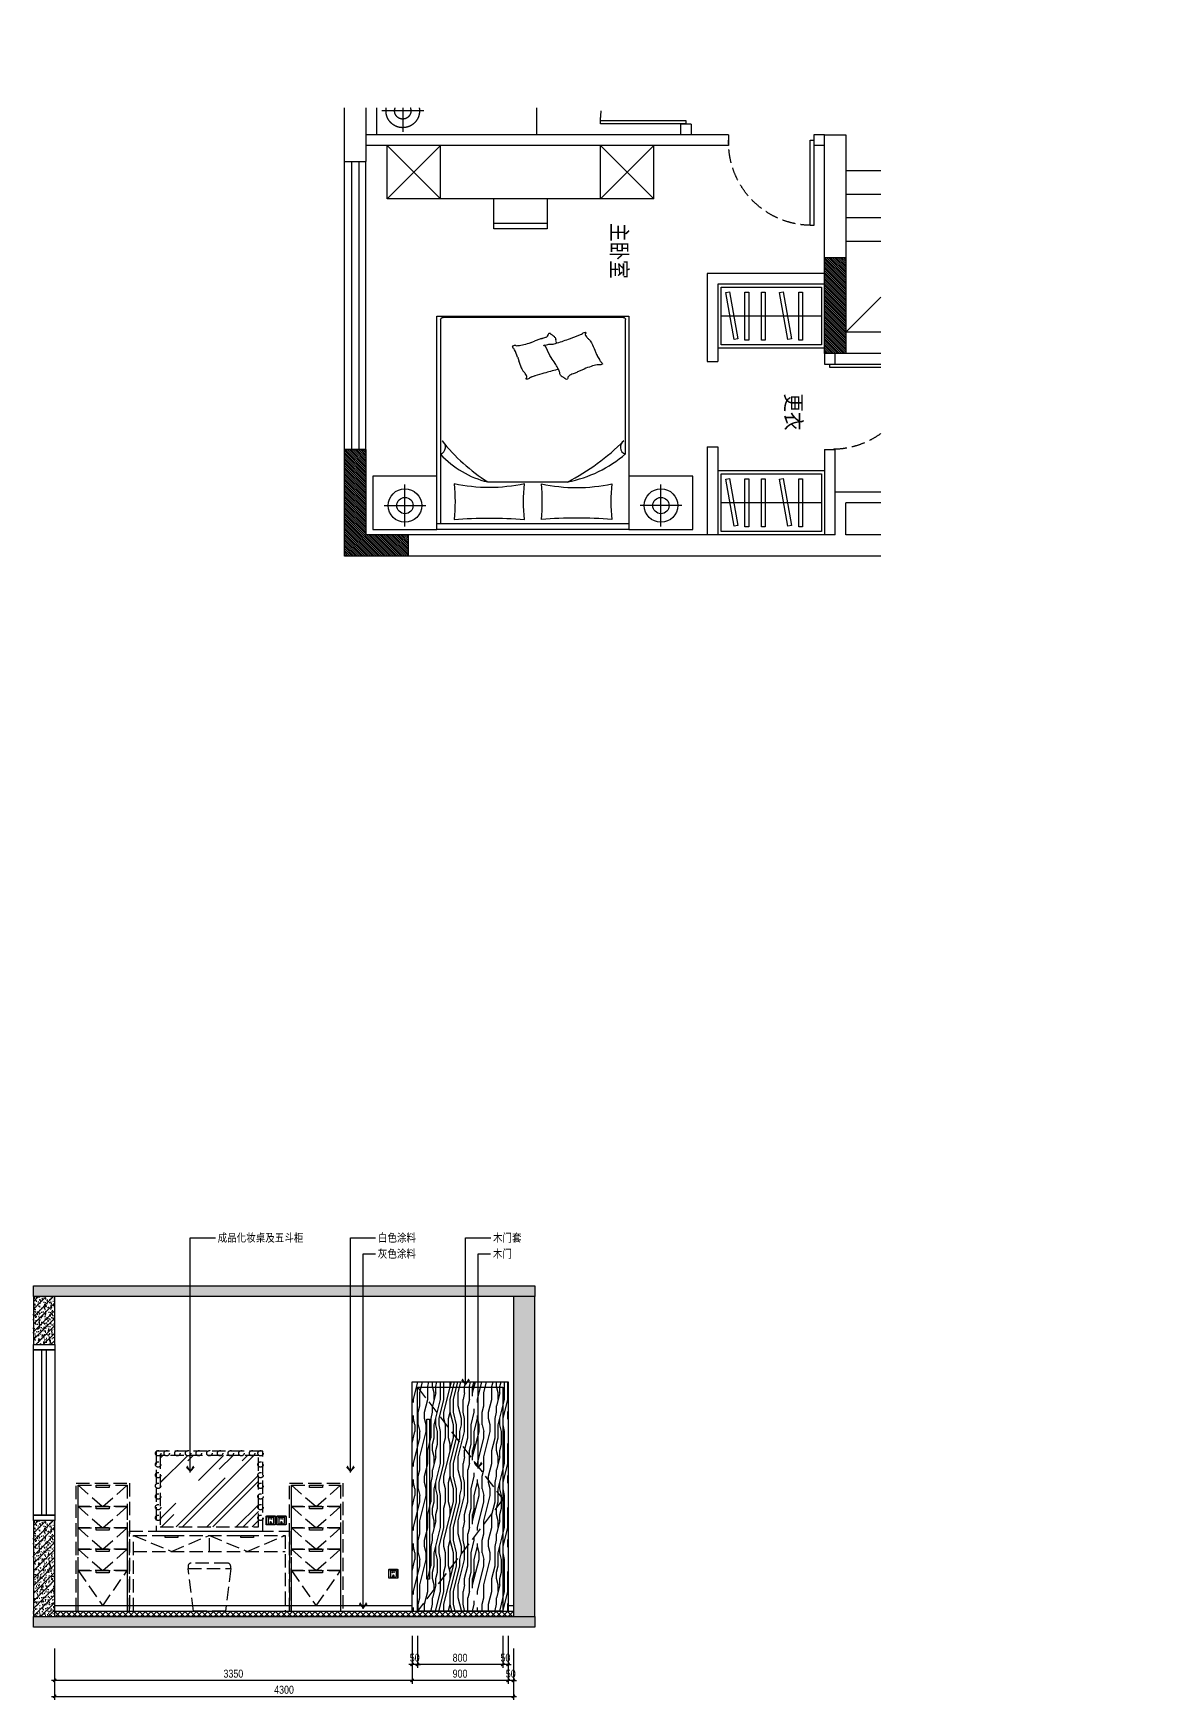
# Model space of a CAD drawing. Extents: x 468514 to 728049, y -74127 to 69080.
# Drawn here: x 520538 to 530955, y -71357 to -55735 of the extents above; entities that cross this region are included whole.
import ezdxf
from ezdxf.xclip import XClip

# ---------------------------------------------------------------- set-up
doc = ezdxf.new("R2010")
doc.units = 0
doc.header["$LTSCALE"] = 500
doc.header["$MEASUREMENT"] = 0
doc.header["$XCLIPFRAME"] = 0
doc.linetypes.add('DASH', pattern=[0.35, 0.25, -0.1])
doc.layers.get('Defpoints').update_dxf_attribs({"color": 229})
for name, color, linetype in [('Door 门', 107, 'Continuous'), ('E 立面填充', 250, 'Continuous'), ('E 立面墙体', 245, 'Continuous'), ('E 立面家具、洁具', 153, 'Continuous'), ('E 立面材料分格线', 8, 'Continuous'), ('E 立面标注尺寸', 9, 'Continuous'), ('E 立面装饰完成线', 225, 'Continuous'), ('E 立面门', 107, 'Continuous'), ('P-Furniture 家具', 153, 'Continuous'), ('P-Make furniture 固定制作', 154, 'Continuous'), ('P-N wall 新建隔墙', 241, 'Continuous'), ('P-O wall 原始墙体', 245, 'Continuous'), ('P-Stair 楼梯（原建筑设备）', 159, 'Continuous'), ('P-Text  平面文字', 9, 'Continuous'), ('P-window 窗', 107, 'Continuous')]:
    doc.layers.add(name, color=color, linetype=linetype)
doc.styles.add('PDC DIM', font='PMingLiU-ExtB.ttf', dxfattribs={"width": 0.85})
doc.dimstyles.new('PDC-A2', dxfattribs={"dimscale": 0, "dimtxt": 2.5, "dimasz": 1, "dimexe": 1, "dimexo": 1, "dimgap": 0.7, "dimtad": 1, "dimdec": 0, "dimtxsty": 'PDC DIM', "dimblk": 'ARCHTICK', "dimcen": 1, "dimdle": 1, "dimclrd": 8, "dimclre": 8, "dimclrt": 9, "dimadec": 0, "dimazin": 0, "dimtfac": 1, "dimtdec": 0, "dimtix": 1, "dimtmove": 2, "dimatfit": 3, "dimldrblk": 'PDC A2 T R', "dimfxl": 10, "dimfxlon": 1, "dimarcsym": 0})
pattern_1 = [(45, (-208763.564, 105386.938), (-8.83883476, 8.83883476), [])]

# ---------------------------------------------------------------- blocks, each defined once
blk = doc.blocks.new('$WINLIB2D$00000001')
at = {"color": 0}
for points in [[(-0.5, 0.5), (-0.5, -0.5)], [(-0.5, 0.5), (0.5, 0.5)], [(0.5, -0.5), (0.5, 0.5)], [(0.5, 0.1667), (-0.5, 0.1667)], [(0.5, -0.1667), (-0.5, -0.1667)], [(-0.5, -0.5), (0.5, -0.5)]]:
    blk.add_lwpolyline(points, dxfattribs=at)
blk = doc.blocks.new('fffg')
blk.add_lwpolyline([(143, 670), (109, 670), (109, -130), (143, -130)], close=True)
at = {"color": 8, "linetype": 'DASH'}
blk.add_arc((123, -110), 780, 88.5421, 181.4579, dxfattribs=at)
blk = doc.blocks.new('A$C5E9C12C4')
at = {"color": 250, "linetype": 'ByBlock'}
for p, q in [((834, 1968), (834, 52)), ((2545, 1988), (858, 1988)), ((2569, 709), (2569, 1968)), ((500, 29), (500, 421)), ((1276, 446), (2024, 446)), ((2900, 29), (2900, 421)), ((304, 225), (696, 225)), ((3096, 225), (2704, 225))]:
    blk.add_line(p, q, dxfattribs=at)
at = {"linetype": 'ByBlock'}
blk.add_line((2600, 52), (800, 52), dxfattribs=at)
for points in [[(800, 0), (800, 2000), (2600, 2000), (2600, 0)], [(200, 0), (800, 0), (800, 500), (200, 500)], [(2600, 0), (3200, 0), (3200, 500), (2600, 500)]]:
    blk.add_lwpolyline(points, close=True, dxfattribs=at)
at = {"color": 250, "linetype": 'ByBlock'}
for points in [[(2328, 1583, 0.101392), (2346, 1564, -0.223768), (2352, 1554, -0.25558), (2349, 1550, -0.081563), (2335, 1545, -0.071805), (2318, 1544, 0.069985), (2301, 1543, 0.03546), (2245, 1529, 0.029432), (2181, 1505, 0.001554), (2150, 1491, -0.00152), (2119, 1477, -0.004735), (2086, 1464, 0.00382), (2046, 1447, 0.296001), (2027, 1419, -0.649774), (2007, 1411, -0.02319), (2002, 1414, 0.0288), (1999, 1417, 0.005727), (1992, 1421, -0.004358), (1983, 1427, -0.027528), (1966, 1439, -0.046214), (1957, 1448, -0.194121), (1953, 1461, 0.133719), (1950, 1480, 0.011505), (1932, 1514, 0.008882), (1907, 1557, 0.012426), (1871, 1612, -0.033612), (1859, 1632), (1837, 1677), (1820, 1712, 0.224341), (1806, 1723, -0.722772), (1805, 1730, -0.103513), (1809, 1730, 0.053465), (1816, 1730, 0.030109), (1838, 1734, -0.031436), (1859, 1738, -0.05324), (1874, 1738, 0.05518), (1888, 1738, 0.056271), (1912, 1744, 0.0108), (2033, 1785, 0.00456), (2114, 1815, 0.01125), (2147, 1828, 0.069394), (2164, 1838, -0.079756), (2179, 1847, -0.106399), (2193, 1849, -0.328642), (2197, 1847, -0.299547), (2196, 1841, 0.189917), (2191, 1834, 0.033518), (2191, 1826, 0.075627), (2191, 1822, 0.053489), (2195, 1816, 0.017838), (2208, 1799, 0.038394), (2226, 1781, -0.059529), (2237, 1769, -0.035943), (2249, 1749, -0.011245), (2280, 1681, -0.006203), (2293, 1650, 0.010783), (2301, 1633, 0.019485), (2306, 1622, 0.005062)], [(960, 429, -0.058596), (960, 94, -0.042773), (1621, 94, -0.052163), (1621, 429, -0.107964)], [(2440, 429, 0.058596), (2440, 94, 0.042773), (1779, 94, 0.052163), (1779, 429, 0.107964)]]:
    blk.add_lwpolyline(points, format="xyb", close=True, dxfattribs=at)
for centre, radius in [((500, 225), 157), ((2900, 225), 157), ((500, 225), 76.4), ((2900, 225), 76.4)]:
    blk.add_circle(centre, radius, dxfattribs=at)
for centre, radius, start, end in [((809, 773), 71, 291.0659, 56.8343), ((2192, 1893), 1712, 218.287, 237.6721), ((1004, 2397), 2202, 297.6031, 314.6948), ((2591, 773), 71, 123.1657, 248.9341), ((1476, 1291), 868, 222.3133, 256.6516), ((1798, 1612), 1187, 280.9894, 310.5056)]:
    blk.add_arc(centre, radius, start, end, dxfattribs=at)
at = {"color": 250, "linetype": 'ByBlock', "extrusion": (0, 0, -1)}
for centre, major_axis, start_param, end_param in [((858, 1968), (-24, 0), 0, 1.570796), ((2545, 1968), (24, 0), -1.570796, 0)]:
    blk.add_ellipse(centre, major_axis=major_axis, ratio=0.833333, start_param=start_param, end_param=end_param, dxfattribs=at)
at = {"color": 250, "linetype": 'ByBlock'}
for centre, major_axis, ratio, start_param, end_param in [((1512, 1716), (5.57, 0), 0.833333, 2.047199, 3.048091), ((1532, 1684), (-48.9, 0), 0.833333, -1.419924, -1.094394), ((1533, 1677), (57.5, 0), 0.833333, 1.43494, 1.721669), ((1549, 1774), (60.5, 0), 0.833333, 4.576533, 4.856018), ((1499, 2065), (-413, 0), 0.833333, 1.714425, 1.856206), ((1447, 2213), (-599, 0), 0.833333, 1.856206, 1.973901), ((-517, 6051), (5605, 0), 0.833333, -1.167692, -1.161476), ((4045, -2712), (5858, 0), 0.833333, 1.974037, 1.980117), ((2506, 294), (1936, 0), 0.833333, 1.955096, 1.974037), ((665, 4086), (2973, 0), 0.833333, -1.186496, -1.171214), ((1809, 1830), (-34.4, 0), 0.833333, 1.970378, 3.121515), ((1855, 1829), (-12.2, 0), 0.833333, 3.958241, 6.263107), ((1818, 1796), (-66.9, 0), 0.833333, 3.865498, 3.958241), ((1900, 1857), (-43.4, 0), 0.833333, 0.723905, 0.839074), ((2117, 2058), (367, 0), 0.833333, 3.980666, 4.003573), ((1465, 1424), (-634, 0), 0.833333, 3.98614, 4.003573), ((1747, 1689), (209, 0), 0.833333, 0.734464, 0.844548), ((1847, 1764), (-74.3, 0), 0.833333, 3.691331, 3.876056), ((1892, 1787), (21.7, 0), 0.833333, -0.217207, 0.549738), ((1956, 1776), (-44, 0), 0.833333, -0.217207, 0.314514), ((2832, 2013), (965, 0), 0.833333, 3.456107, 3.479223), ((1523, 1715), (16.1, 0), 0.833333, 3.048091, 3.928657), ((1460, 1663), (72.5, 0), 0.833333, 0.382878, 0.787064), ((-843, 890), (2407, 701), 0.471108, 0.022718, 0.08572), ((3093, 1932), (-1582, 0), 0.833333, 0.241571, 0.266382), ((3421, 2007), (1923, 0), 0.833333, 3.407974, 3.452952), ((1771, 1564), (-189, 0), 0.833333, 0.31136, 0.455068), ((1671, 1523), (-77.8, 0), 0.833333, 0.455068, 0.692904), ((1468, 1383), (-186, 0), 0.833333, 3.680998, 3.834497), ((1338, 1318), (-338, 0), 0.833333, 3.609654, 3.680998), ((1640, 1415), (-6.04, 0), 0.833333, -0.932369, 0.231794), ((1638, 1415), (-4.26, 0), 0.833333, 0.231794, 1.501884), ((1628, 1429), (-13.6, 0), 0.833333, 2.209223, 2.959949), ((1640, 1440), (-33.8, 0), 0.833333, 1.501884, 1.925887), ((1605, 1431), (37.8, 0), 0.833333, 0.25431, 0.468061), ((1569, 1438), (74, 0), 0.833333, -0.181643, -0.047623), ((1628, 1435), (14.7, 0), 0.833333, -0.047623, 0.25431), ((1632, 1458), (57.7, 0), 0.833333, -1.215705, -0.897354), ((1715, 1371), (76, 0), 0.833333, 1.967107, 2.244238), ((1996, 812), (-804, 0), 0.833333, -1.219485, -1.174486), ((3402, -2386), (4890, 0), 0.833333, 1.903868, 1.922108), ((2791, -912), (3019, 0), 0.833333, 1.860669, 1.903868), ((1960, 1410), (112, 0), 0.833333, 1.758186, 1.860669)]:
    blk.add_ellipse(centre, major_axis=major_axis, ratio=ratio, start_param=start_param, end_param=end_param, dxfattribs=at)
blk = doc.blocks.new('A$C63015256')
at = {"layer": 'P-O wall 原始墙体'}
h = blk.add_hatch(dxfattribs=at)
h.set_pattern_fill('ANSI31', color=256, scale=100, style=0)
h.set_pattern_definition(pattern_1)
h.paths.add_polyline_path([(7352.1, 6096.3), (7352.1, 5896.3), (8252.1, 5896.3), (8252.1, 6096.3), (8052.1, 6096.3)])
h = blk.add_hatch(dxfattribs=at)
h.set_pattern_fill('ANSI31', color=256, scale=100, style=0)
h.set_pattern_definition(pattern_1)
h.paths.add_polyline_path([(10152.1, 1996.3), (9952.1, 1996.3), (9952.1, 1596.3), (9952.1, 1595.2), (9152.1, 1595.2), (9152.1, 1396.3), (10152.1, 1396.3)])
at = {"layer": 'P-Furniture 家具', "linetype": 'ByBlock'}
for p, q in [((6802.1, 4296.3), (6302.1, 4296.3)), ((6302.1, 4296.3), (6802.1, 3796.3)), ((6302.1, 3796.3), (6802.1, 4296.3)), ((6802.1, 4296.3), (6802.1, 1796.3)), ((6802.1, 3796.3), (6302.1, 3796.3)), ((7036.4, 3296.3), (7036.4, 2796.3)), ((5702.1, 3196.3), (6202.1, 3196.3)), ((6802.1, 2296.3), (6302.1, 2296.3)), ((6302.1, 1796.3), (6802.1, 2296.3)), ((6302.1, 2296.3), (6802.1, 1796.3)), ((6802.1, 1796.3), (6302.1, 1796.3)), ((5702.1, 1696.3), (6202.1, 1696.3))]:
    blk.add_line(p, q, dxfattribs=at)
at = {"layer": 'P-Furniture 家具', "color": 8}
for p, q in [((5979.6, 2138.6), (5979.6, 1745.8)), ((5783.3, 1942.2), (6176, 1942.2))]:
    blk.add_line(p, q, dxfattribs=at)
at = {"layer": 'P-Furniture 家具', "linetype": 'ByBlock'}
blk.add_lwpolyline([(6802.1, 3296.3), (7086.4, 3296.3), (7086.4, 2796.3), (6802.1, 2796.3)], dxfattribs=at)
at = {"layer": 'P-Furniture 家具', "color": 8}
for radius in [157, 76.4]:
    blk.add_circle((5979.6, 1942.2), radius, dxfattribs=at)
at = {"layer": 'P-Make furniture 固定制作', "color": 8}
for p, q in [((7902.1, 5866.3), (7902.1, 4926.3)), ((9652.1, 5866.3), (9652.1, 4926.3))]:
    blk.add_line(p, q, dxfattribs=at)
at = {"layer": 'P-Make furniture 固定制作'}
for p, q in [((8202.1, 5896.3), (8202.1, 4896.3)), ((9352.1, 5896.3), (9352.1, 4896.3))]:
    blk.add_line(p, q, dxfattribs=at)
at = {"layer": 'P-Make furniture 固定制作', "color": 8}
for points in [[(7632.1, 5866.3), (8172.1, 5866.3), (8172.1, 4926.3), (7632.1, 4926.3)], [(9382.1, 5866.3), (9922.1, 5866.3), (9922.1, 4926.3), (9382.1, 4926.3)], [(7677.1, 5688.8), (8127.1, 5688.8), (8127.1, 5653.8), (7677.1, 5653.8)], [(9427.1, 5688.8), (9877.1, 5688.8), (9877.1, 5653.8), (9427.1, 5653.8)], [(7674.4, 5508.9), (8117.6, 5587), (8123.7, 5552.6), (7680.5, 5474.4)], [(9424.4, 5508.9), (9867.6, 5587), (9873.7, 5552.6), (9430.5, 5474.4)], [(7677.1, 5339.4), (8127.1, 5339.4), (8127.1, 5304.4), (7677.1, 5304.4)], [(9427.1, 5339.4), (9877.1, 5339.4), (9877.1, 5304.4), (9427.1, 5304.4)], [(7677.1, 5184.7), (8127.1, 5184.7), (8127.1, 5149.7), (7677.1, 5149.7)], [(9427.1, 5184.7), (9877.1, 5184.7), (9877.1, 5149.7), (9427.1, 5149.7)], [(7674.4, 5004.8), (8117.6, 5083), (8123.7, 5048.5), (7680.5, 4970.3)], [(9424.4, 5004.8), (9867.6, 5083), (9873.7, 5048.5), (9430.5, 4970.3)]]:
    blk.add_lwpolyline(points, close=True, dxfattribs=at)
at = {"layer": 'P-N wall 新建隔墙'}
for p, q in [((8352.1, 5996.3), (8252.1, 5996.3)), ((8352.1, 5896.3), (8352.1, 5996.3)), ((9152.1, 5896.3), (9152.1, 5996.3)), ((9552.1, 5996.3), (9152.1, 5996.3)), ((6202.1, 5896.3), (6202.1, 5796.3)), ((6202.1, 5796.3), (6302.1, 5796.3)), ((6302.1, 5896.3), (6302.1, 5796.3)), ((7502.1, 5896.3), (7502.1, 4796.3)), ((7602.1, 5896.3), (7602.1, 4896.3)), ((8252.1, 5896.3), (8352.1, 5896.3)), ((9152.1, 5896.3), (9952.1, 5896.3)), ((6202.1, 4996.3), (6302.1, 4996.3)), ((6202.1, 4996.3), (6202.1, 1596.3)), ((6302.1, 4996.3), (6302.1, 1596.3)), ((7602.1, 4896.3), (8327.1, 4896.3)), ((8327.1, 4796.3), (8327.1, 4896.3)), ((9127.1, 4896.3), (9952.1, 4896.3)), ((9127.1, 4796.3), (9127.1, 4896.3)), ((7502.1, 4796.3), (8327.1, 4796.3)), ((9127.1, 4796.3), (9952.1, 4796.3)), ((6102.1, 4646.3), (6202.1, 4646.3)), ((6102.1, 4646.3), (6102.1, 4546.3)), ((6102.1, 4546.3), (6202.1, 4546.3))]:
    blk.add_line(p, q, dxfattribs=at)
at = {"layer": 'P-O wall 原始墙体'}
for p, q in [((8252.1, 8896.3), (8252.1, 6096.3)), ((8052.1, 6596.3), (8052.1, 6096.3)), ((9552.1, 6596.3), (9552.1, 5996.3)), ((10152.1, 6596.3), (10152.1, 5996.3)), ((9652.1, 6496.3), (9652.1, 6096.3)), ((9952.1, 6496.3), (9952.1, 6096.3)), ((6202.1, 5896.3), (6202.1, 6096.3)), ((6202.1, 6096.3), (8052.1, 6096.3)), ((7352.1, 5896.3), (7352.1, 6096.3)), ((8052.1, 6096.3), (8252.1, 6096.3)), ((8252.1, 6096.3), (8252.1, 5896.3)), ((9952.1, 6096.3), (9652.1, 6096.3)), ((9952.1, 5996.3), (9552.1, 5996.3)), ((9952.1, 5996.3), (9952.1, 1596.3)), ((10152.1, 5996.3), (10152.1, 3696.3)), ((8252.1, 5896.3), (6202.1, 5896.3)), ((10152.1, 3696.3), (10152.1, 1396.3)), ((10152.1, 1996.3), (9952.1, 1996.3)), ((5252.1, 1596.3), (6452.1, 1596.3)), ((6452.1, 1396.3), (6452.1, 1596.3)), ((9152.1, 1396.3), (9152.1, 1596.3)), ((9152.1, 1596.3), (9952.1, 1596.3)), ((6452.1, 1396.3), (5252.1, 1396.3)), ((10152.1, 1396.3), (9152.1, 1396.3))]:
    blk.add_line(p, q, dxfattribs=at)
at = {"layer": 'P-Stair 楼梯（原建筑设备）'}
for p, q in [((6542.1, 6896.3), (6542.1, 6096.3)), ((6762.1, 6896.3), (6762.1, 6096.3)), ((6982.1, 6896.3), (6982.1, 6096.3)), ((7202.1, 6896.3), (7202.1, 6096.3)), ((7252.1, 6896.3), (8052.1, 6096.3))]:
    blk.add_line(p, q, dxfattribs=at)
at = {"layer": 'Door 门', "xscale": -1}
blk.add_blockref('fffg', (8495.2, 6076.4), dxfattribs=at)
for p, rotation in [((6382.2, 5653.2), 270), ((5959, 4466.2), 180)]:
    blk.add_blockref('fffg', p, dxfattribs=dict(at, rotation=rotation))
at = {"layer": 'P-Furniture 家具', "linetype": 'ByBlock', "rotation": 90.00000000000001}
blk.add_blockref('A$C5E9C12C4', (9904, 1462.6), dxfattribs=at)
at = {"layer": 'P-window 窗', "extrusion": (0, 0, -1), "xscale": 2700, "yscale": 200, "zscale": -2700}
blk.add_blockref('$WINLIB2D$00000001', (-7802.1, 1496.3), dxfattribs=at)
at = {"layer": 'P-Text  平面文字', "char_height": 150, "width": 893.426, "attachment_point": 1, "style": 'PDC DIM'}
for s, insert in [('更衣', (8628.1, 5680)), ('主卧室', (7030.3, 4047))]:
    blk.add_mtext(s, dxfattribs=dict(at, insert=insert))
blk = doc.blocks.new('ffffaasd')
at = {"linetype": 'DASH', "lineweight": -2, "ltscale": 20}
for p, q in [((69855, 418080), (69855, 418029)), ((69901, 418085), (69860, 418085)), ((69906, 418080), (69906, 418029)), ((69901, 418024), (69860, 418024))]:
    blk.add_line(p, q, dxfattribs=at)
for points in [[(69843, 418012), (69918, 418012, 0.414214), (69923, 418017), (69923, 418092, 0.414214), (69918, 418097), (69843, 418097, 0.414214), (69838, 418092), (69838, 418017, 0.414214)], [(69843, 418014), (69918, 418014, 0.414214), (69921, 418017), (69921, 418092, 0.414214), (69918, 418095), (69843, 418095, 0.414214), (69840, 418092), (69840, 418017, 0.414214)]]:
    blk.add_lwpolyline(points, format="xyb", close=True, dxfattribs=at)
for points in [[(69874, 418067), (69876, 418067), (69876, 418072), (69874, 418072)], [(69888, 418067), (69886, 418067), (69886, 418072), (69888, 418072)]]:
    blk.add_lwpolyline(points, dxfattribs=at)
for points in [[(69880, 418038), (69882, 418038), (69882, 418044), (69880, 418044)], [(69876, 418028), (69878, 418029), (69876, 418034), (69874, 418034)], [(69886, 418028), (69884, 418029), (69885, 418034), (69887, 418034)]]:
    blk.add_lwpolyline(points, close=True, dxfattribs=at)
for centre, radius, start, end in [((69860, 418080), 5, 90, 180), ((69874, 418069), 2.51, 93.6471, 266.3529), ((69888, 418069), 2.51, 273.6471, 86.3529), ((69901, 418080), 5, 0, 90), ((69860, 418029), 5, 180, 270), ((69901, 418029), 5, 270, 0)]:
    blk.add_arc(centre, radius, start, end, dxfattribs=at)
blk = doc.blocks.new('d34')
at = {"linetype": 'ByBlock', "lineweight": -2}
blk.add_blockref('ffffaasd', (0, 0), dxfattribs=at)
blk = doc.blocks.new('_ArchTick')
at = {"color": 0, "linetype": 'ByBlock', "const_width": 0.4}
blk.add_lwpolyline([(-0.5, -0.5), (0.5, 0.5)], dxfattribs=at)
blk = doc.blocks.new('*D1932')
at = {"layer": 'Defpoints', "color": 0, "transparency": 16777216}
for p in [(524938, -70726), (524988, -70726), (524938, -71026)]:
    blk.add_point(p, dxfattribs=at)
at = {"layer": 'E 立面标注尺寸', "color": 8, "lineweight": -2, "transparency": 16777216}
for p, q in [((524938, -70757), (524938, -71057)), ((524988, -70757), (524988, -71057)), ((524938, -71026), (524908, -71026)), ((524988, -71026), (524938, -71026)), ((524988, -71026), (525018, -71026))]:
    blk.add_line(p, q, dxfattribs=at)
at = {"layer": 'E 立面标注尺寸', "color": 8, "lineweight": -2, "transparency": 16777216, "xscale": 30.00000447440561, "yscale": 30.00000447440561, "zscale": 30.00000447440561}
blk.add_blockref('_ArchTick', (524938, -71026), dxfattribs=at)
at = {"layer": 'E 立面标注尺寸', "color": 8, "lineweight": -2, "transparency": 16777216, "xscale": 30.00000447440561, "yscale": 30.00000447440561, "zscale": 30.00000447440561, "rotation": 180}
blk.add_blockref('_ArchTick', (524988, -71026), dxfattribs=at)
at = {"layer": 'E 立面标注尺寸', "color": 9, "transparency": 16777216, "insert": (524963, -70963), "char_height": 75, "attachment_point": 5, "style": 'PDC DIM'}
blk.add_mtext('50', dxfattribs=at)
blk = doc.blocks.new('PDC A2 T R')
at = {"color": 0, "linetype": 'ByBlock'}
blk.add_line((0, 0), (-2, 0), dxfattribs=at)
for points in [[(-2.15, 0.89), (-1.49, 1.35), (-0.6, 0), (0, 0)], [(-2.15, -0.89), (-1.49, -1.35), (-0.6, 0), (0, 0)]]:
    blk.add_solid(points, dxfattribs=at)
blk = doc.blocks.new('*D1933')
at = {"layer": 'Defpoints', "color": 0, "transparency": 16777216}
for p in [(524138, -70726), (524938, -70726), (524138, -71026)]:
    blk.add_point(p, dxfattribs=at)
at = {"layer": 'E 立面标注尺寸', "color": 8, "lineweight": -2, "transparency": 16777216}
for p, q in [((524138, -70757), (524138, -71057)), ((524938, -70757), (524938, -71057)), ((524968, -71026), (524108, -71026))]:
    blk.add_line(p, q, dxfattribs=at)
at = {"layer": 'E 立面标注尺寸', "color": 8, "lineweight": -2, "transparency": 16777216, "xscale": 30.00000447440561, "yscale": 30.00000447440561, "zscale": 30.00000447440561, "rotation": 180}
blk.add_blockref('_ArchTick', (524138, -71026), dxfattribs=at)
at = {"layer": 'E 立面标注尺寸', "color": 8, "lineweight": -2, "transparency": 16777216, "xscale": 30.00000447440561, "yscale": 30.00000447440561, "zscale": 30.00000447440561}
blk.add_blockref('_ArchTick', (524938, -71026), dxfattribs=at)
at = {"layer": 'E 立面标注尺寸', "color": 9, "transparency": 16777216, "insert": (524538, -70964), "char_height": 75, "attachment_point": 5, "style": 'PDC DIM'}
blk.add_mtext('800', dxfattribs=at)
blk = doc.blocks.new('*D1934')
at = {"layer": 'Defpoints', "color": 0, "transparency": 16777216}
for p in [(524088, -70726), (524138, -70726), (524088, -71026)]:
    blk.add_point(p, dxfattribs=at)
at = {"layer": 'E 立面标注尺寸', "color": 8, "lineweight": -2, "transparency": 16777216}
for p, q in [((524088, -70757), (524088, -71057)), ((524138, -70757), (524138, -71057)), ((524088, -71026), (524058, -71026)), ((524138, -71026), (524088, -71026)), ((524138, -71026), (524168, -71026))]:
    blk.add_line(p, q, dxfattribs=at)
at = {"layer": 'E 立面标注尺寸', "color": 8, "lineweight": -2, "transparency": 16777216, "xscale": 30.00000447440561, "yscale": 30.00000447440561, "zscale": 30.00000447440561}
blk.add_blockref('_ArchTick', (524088, -71026), dxfattribs=at)
at = {"layer": 'E 立面标注尺寸', "color": 8, "lineweight": -2, "transparency": 16777216, "xscale": 30.00000447440561, "yscale": 30.00000447440561, "zscale": 30.00000447440561, "rotation": 180}
blk.add_blockref('_ArchTick', (524138, -71026), dxfattribs=at)
at = {"layer": 'E 立面标注尺寸', "color": 9, "transparency": 16777216, "insert": (524113, -70963), "char_height": 75, "attachment_point": 5, "style": 'PDC DIM'}
blk.add_mtext('50', dxfattribs=at)
blk = doc.blocks.new('*D1935')
at = {"layer": 'Defpoints', "color": 0, "transparency": 16777216}
for p in [(524988, -70726), (525038, -70726), (524988, -71176)]:
    blk.add_point(p, dxfattribs=at)
at = {"layer": 'E 立面标注尺寸', "color": 8, "lineweight": -2, "transparency": 16777216}
for p, q in [((524988, -70876), (524988, -71207)), ((525038, -70876), (525038, -71207)), ((524988, -71176), (524958, -71176)), ((525038, -71176), (524988, -71176)), ((525038, -71176), (525068, -71176))]:
    blk.add_line(p, q, dxfattribs=at)
at = {"layer": 'E 立面标注尺寸', "color": 8, "lineweight": -2, "transparency": 16777216, "xscale": 30.00000447440561, "yscale": 30.00000447440561, "zscale": 30.00000447440561}
blk.add_blockref('_ArchTick', (524988, -71176), dxfattribs=at)
at = {"layer": 'E 立面标注尺寸', "color": 8, "lineweight": -2, "transparency": 16777216, "xscale": 30.00000447440561, "yscale": 30.00000447440561, "zscale": 30.00000447440561, "rotation": 180}
blk.add_blockref('_ArchTick', (525038, -71176), dxfattribs=at)
at = {"layer": 'E 立面标注尺寸', "color": 9, "transparency": 16777216, "insert": (525013, -71113), "char_height": 75, "attachment_point": 5, "style": 'PDC DIM'}
blk.add_mtext('50', dxfattribs=at)
blk = doc.blocks.new('*D1936')
at = {"layer": 'Defpoints', "color": 0, "transparency": 16777216}
for p in [(524088, -70726), (524988, -70726), (524088, -71176)]:
    blk.add_point(p, dxfattribs=at)
at = {"layer": 'E 立面标注尺寸', "color": 8, "lineweight": -2, "transparency": 16777216}
for p, q in [((524088, -70876), (524088, -71207)), ((524988, -70876), (524988, -71207)), ((525018, -71176), (524058, -71176))]:
    blk.add_line(p, q, dxfattribs=at)
at = {"layer": 'E 立面标注尺寸', "color": 8, "lineweight": -2, "transparency": 16777216, "xscale": 30.00000447440561, "yscale": 30.00000447440561, "zscale": 30.00000447440561, "rotation": 180}
blk.add_blockref('_ArchTick', (524088, -71176), dxfattribs=at)
at = {"layer": 'E 立面标注尺寸', "color": 8, "lineweight": -2, "transparency": 16777216, "xscale": 30.00000447440561, "yscale": 30.00000447440561, "zscale": 30.00000447440561}
blk.add_blockref('_ArchTick', (524988, -71176), dxfattribs=at)
at = {"layer": 'E 立面标注尺寸', "color": 9, "transparency": 16777216, "insert": (524538, -71113), "char_height": 75, "attachment_point": 5, "style": 'PDC DIM'}
blk.add_mtext('900', dxfattribs=at)
blk = doc.blocks.new('*D1937')
at = {"layer": 'Defpoints', "color": 0, "transparency": 16777216}
for p in [(520738, -70726), (524088, -70726), (520738, -71176)]:
    blk.add_point(p, dxfattribs=at)
at = {"layer": 'E 立面标注尺寸', "color": 8, "lineweight": -2, "transparency": 16777216}
for p, q in [((520738, -70876), (520738, -71207)), ((524088, -70876), (524088, -71207)), ((524118, -71176), (520708, -71176))]:
    blk.add_line(p, q, dxfattribs=at)
at = {"layer": 'E 立面标注尺寸', "color": 8, "lineweight": -2, "transparency": 16777216, "xscale": 30.00000447440561, "yscale": 30.00000447440561, "zscale": 30.00000447440561, "rotation": 180}
blk.add_blockref('_ArchTick', (520738, -71176), dxfattribs=at)
at = {"layer": 'E 立面标注尺寸', "color": 8, "lineweight": -2, "transparency": 16777216, "xscale": 30.00000447440561, "yscale": 30.00000447440561, "zscale": 30.00000447440561}
blk.add_blockref('_ArchTick', (524088, -71176), dxfattribs=at)
at = {"layer": 'E 立面标注尺寸', "color": 9, "transparency": 16777216, "insert": (522413, -71113), "char_height": 75, "attachment_point": 5, "style": 'PDC DIM'}
blk.add_mtext('3350', dxfattribs=at)
blk = doc.blocks.new('*D1938')
at = {"layer": 'Defpoints', "color": 0, "transparency": 16777216}
for p in [(520738, -70726), (525038, -70726), (525038, -71326)]:
    blk.add_point(p, dxfattribs=at)
at = {"layer": 'E 立面标注尺寸', "color": 8, "lineweight": -2, "transparency": 16777216}
for p, q in [((520738, -71026), (520738, -71357)), ((525038, -71026), (525038, -71357)), ((520708, -71326), (525068, -71326))]:
    blk.add_line(p, q, dxfattribs=at)
at = {"layer": 'E 立面标注尺寸', "color": 8, "lineweight": -2, "transparency": 16777216, "xscale": 30.00000447440561, "yscale": 30.00000447440561, "zscale": 30.00000447440561, "rotation": 180}
blk.add_blockref('_ArchTick', (520738, -71326), dxfattribs=at)
at = {"layer": 'E 立面标注尺寸', "color": 8, "lineweight": -2, "transparency": 16777216, "xscale": 30.00000447440561, "yscale": 30.00000447440561, "zscale": 30.00000447440561}
blk.add_blockref('_ArchTick', (525038, -71326), dxfattribs=at)
at = {"layer": 'E 立面标注尺寸', "color": 9, "transparency": 16777216, "insert": (522888, -71264), "char_height": 75, "attachment_point": 5, "style": 'PDC DIM'}
blk.add_mtext('4300', dxfattribs=at)

msp = doc.modelspace()

# ---------------------------------------------------------------- hatches: boundary and pattern name
at = {"layer": 'E 立面填充'}
h = msp.add_hatch(dxfattribs=at)
h.set_pattern_fill('木纹5', color=256, scale=150, angle=90, pattern_type=2)
h.set_pattern_definition([(90, (15360.25, -72201.5), (-600, 4e-14), [120, -180, 60, -240]), (90, (15345.25, -71781.5), (-600, 4e-14), [120, -480]), (90, (15315.25, -71841.5), (-600, 4e-14), [60, -540]), (90, (15300.25, -72171.5), (-600, 4e-14), [30, -420, 30, -120]), (90, (15270.25, -71961.5), (-600, 4e-14), [120, -180, 30, -270]), (90, (15255.25, -72111.5), (-600, 4e-14), [90, -510]), (90, (15240.25, -71961.5), (-600, 4e-14), [180, -420]), (90, (15225.25, -72141.5), (-600, 4e-14), [120, -480]), (90, (15210.25, -71901.5), (-600, 4e-14), [300, -300]), (90, (15180.25, -72081.5), (-600, 4e-14), [60, -180, 120, -240]), (90, (15165.25, -71661.5), (-600, 4e-14), [120, -480]), (90, (15150.25, -71781.5), (-600, 4e-14), [60, -540]), (90, (15135.25, -71901.5), (-600, 4e-14), [60, -540]), (90, (15120.25, -72201.5), (-600, 4e-14), [120, -480]), (90, (15105.25, -71901.5), (-600, 4e-14), [120, -480]), (90, (15075.25, -71901.5), (-600, 4e-14), [120, -120, 120, -240]), (90, (15045.25, -72021.5), (-600, 4e-14), [60, -300, 120, -120]), (90, (15030.25, -71901.5), (-600, 4e-14), [180, -420]), (90, (15000.25, -71901.5), (-600, 4e-14), [120, -480]), (90, (14985.25, -72141.5), (-600, 4e-14), [180, -240, 60, -120]), (90, (14955.25, -72141.5), (-600, 4e-14), [300, -300]), (90, (14940.25, -71781.5), (-600, 4e-14), [60, -540]), (90, (14925.25, -71961.5), (-600, 4e-14), [120, -480]), (90, (14910.25, -72081.5), (-600, 4e-14), [60, -240, 60, -240]), (90, (14895.25, -72141.5), (-600, 4e-14), [60, -180, 120, -240]), (90, (14880.25, -72021.5), (-600, 4e-14), [60, -300, 60, -180]), (90, (14865.25, -71901.5), (-600, 4e-14), [180, -420]), (90, (14835.25, -72141.5), (-600, 4e-14), [120, -480]), (90, (14820.25, -71841.5), (-600, 4e-14), [60, -540]), (90, (14805.25, -71721.5), (-600, 4e-14), [60, -540]), (104.036243, (15315.25, -71781.5), (2e-08, 600), [61.8, -2412.0633]), (104.036243, (15180.25, -71721.5), (2e-08, 600), [61.8, -2412.0633]), (104.036243, (14820.25, -71781.5), (2e-08, 600), [61.8, -2412.0633]), (104.036243, (15045.25, -71961.5), (2e-08, 600), [61.8, -2412.0633]), (104.036243, (14955.25, -71841.5), (2e-08, 600), [61.8, -2412.0633]), (104.036243, (15000.25, -71781.5), (2e-08, 600), [61.8, -2412.0633]), (104.036243, (14895.25, -72081.5), (2e-08, 600), [61.8, -2412.0633]), (104.036243, (14925.25, -71841.5), (2e-08, 600), [61.8, -2412.0633]), (104.036243, (15150.25, -71721.5), (2e-08, 600), [123.6, -2350.2633]), (104.036243, (15105.25, -71781.5), (2e-08, 600), [123.6, -2350.2633]), (104.036243, (15075.25, -71781.5), (2e-08, 600), [123.6, -2350.2633]), (255.963757, (15270.25, -71961.5), (2e-08, -600), [61.8, -123.6, 61.8, -2226.6633]), (255.963757, (15180.25, -72081.5), (2e-08, -600), [61.8, -2412.0633]), (255.963757, (14910.25, -72081.5), (2e-08, -600), [123.6, -2350.2633]), (284.036243, (15345.25, -71781.5), (-2e-08, -600), [61.8, -2412.0633]), (75.963757, (15345.25, -71661.5), (-2e-08, 600), [61.8, -2412.0633]), (75.963757, (15135.25, -71841.5), (-2e-08, 600), [61.8, -2412.0633]), (75.963757, (15030.25, -71721.5), (-2e-08, 600), [61.8, -2412.0633]), (75.963757, (14985.25, -71961.5), (-2e-08, 600), [61.8, -2412.0633]), (75.963757, (14910.25, -72021.5), (-2e-08, 600), [61.8, -2412.0633]), (75.963757, (14880.25, -71961.5), (-2e-08, 600), [61.8, -2412.0633]), (75.963757, (14985.25, -71961.5), (-2e-08, 600), [61.8, -2412.0633]), (75.963757, (14895.25, -71781.5), (-2e-08, 600), [247.2, -2226.6633]), (75.963757, (15300.25, -72141.5), (-2e-08, 600), [247.2, -2226.6633]), (75.963757, (15255.25, -72081.5), (-2e-08, 600), [247.2, -2226.6633]), (75.963757, (15225.25, -72021.5), (-2e-08, 600), [61.8, -123.6, 123.6, -2164.8633]), (75.963757, (15180.25, -72021.5), (-2e-08, 600), [123.6, -123.6, 123.6, -2103.0633]), (75.963757, (15120.25, -72081.5), (-2e-08, 600), [247.2, -2226.6633]), (75.963757, (15075.25, -72141.5), (-2e-08, 600), [247.2, -2226.6633]), (75.963757, (15045.25, -72141.5), (-2e-08, 600), [247.2, -2226.6633]), (75.963757, (14865.25, -71721.5), (-2e-08, 600), [61.8, -2412.0633]), (75.963768, (14805.25, -71661.5), (-0.000115, 600), [123.6, -2350.2633]), (75.963768, (14835.25, -72021.5), (-0.000115, 600), [123.6, -2350.2633]), (75.963758, (15360.25, -72081.5), (-1e-05, 600), [247.2, -2226.6633]), (75.963758, (14940.25, -71721.5), (-1e-05, 600), [185.4, -2288.4633]), (75.963758, (14985.25, -71661.5), (-1e-05, 600), [370.8, -2103.0633])])
h.paths.add_polyline_path([(524088.2, -68376.5), (524988.2, -68376.5), (524988.2, -70526.5), (524088.2, -70526.5)])
at = {"layer": 'E 立面填充', "linetype": 'DASH'}
h = msp.add_hatch(dxfattribs=at)
h.set_pattern_fill('AR-RROOF', color=256, scale=300, angle=45)
h.set_pattern_definition([(45, (-2916.74, 0), (254.55844, 678.82251), [4500, -600, 1500, -300]), (45, (-2740.67, 388.2), (-494.26764, 70.00357), [900, -99, 1800, -225]), (45, (-2990.99, 286.38), (960.958116, 1245.21504), [2400, -420, 1200, -300])])
h.paths.add_polyline_path([(521728.2, -69736.5), (522648.2, -69736.5), (522648.2, -69066.5), (521728.2, -69066.5)])
at = {"layer": 'E 立面墙体'}
h = msp.add_hatch(color=250, dxfattribs=at)
h.dxf.hatch_style = 1
h.paths.add_polyline_path([(520538.2, -67476.5), (525238.2, -67476.5), (525238.2, -67576.5), (520538.2, -67576.5)])
h = msp.add_hatch(dxfattribs=at)
h.set_pattern_fill('钢筋混凝土', color=250, scale=10, pattern_type=2)
h.set_pattern_definition([(45, (18844.226, -70101.5), (-35.355339, 35.355339), []), (50, (18844.226, -70101.5), (71.726018, -6.2752135), [7.5, -82.5]), (355, (18844.23, -70101.5), (-13.875133, 75.219213), [6, -66]), (100.4514, (18850.204, -70102.02), (57.850938, 68.943954), [6.374019, -70.114211]), (46.1842, (18844.23, -70081.5), (106.724105, -16.551901), [11.25, -123.75]), (96.6356, (18853.12, -70082.88), (93.46627, 97.411787), [9.561029, -105.1713]), (351.1842, (18844.23, -70081.5), (93.466195, 97.41186), [9, -99]), (21, (18854.226, -70086.5), (59.690705, -40.261889), [7.5, -82.5]), (326, (18854.23, -70086.5), (24.331533, 72.515005), [6, -66]), (71.4514, (18859.2, -70089.855), (84.022263, 32.25305), [6.374019, -70.114211]), (37.5, (18844.226, -70101.5), (1.2159855, 33.2893854), [0.5, -65.2, 0.5, -67, 0.5, -66.25]), (7.5, (18844.226, -70101.5), (26.3069537, 39.4411712), [0.5, -38.2, 0.5, -63.7, 0.5, -25.25]), (327.5, (18821.926, -70101.5), (53.3822436, -2.2554872), [0.5, -25, 0.5, -78, 0.5, -103.5]), (317.5, (18811.926, -70101.5), (58.318617, 10.0104982), [0.5, -32.5, 0.5, -51.8, 0.5, -73.5])])
h.paths.add_polyline_path([(520538.2, -68026.5), (520738.2, -68026.5), (520738.2, -67576.5), (520538.2, -67576.5)])
h = msp.add_hatch(dxfattribs=at)
h.set_pattern_fill('钢筋混凝土', color=250, scale=10, pattern_type=2)
h.set_pattern_definition([(45, (23344.226, -72201.5), (-35.355339, 35.355339), []), (50, (23344.226, -72201.5), (71.726018, -6.2752135), [7.5, -82.5]), (355, (23344.23, -72201.5), (-13.875133, 75.219213), [6, -66]), (100.4514, (23350.204, -72202.02), (57.850938, 68.943954), [6.374019, -70.114211]), (46.1842, (23344.23, -72181.5), (106.724105, -16.551901), [11.25, -123.75]), (96.6356, (23353.12, -72182.88), (93.46627, 97.411787), [9.561029, -105.1713]), (351.1842, (23344.23, -72181.5), (93.466195, 97.41186), [9, -99]), (21, (23354.226, -72186.5), (59.690705, -40.261889), [7.5, -82.5]), (326, (23354.23, -72186.5), (24.331533, 72.515005), [6, -66]), (71.4514, (23359.2, -72189.855), (84.022263, 32.25305), [6.374019, -70.114211]), (37.5, (23344.226, -72201.5), (1.2159855, 33.2893854), [0.5, -65.2, 0.5, -67, 0.5, -66.25]), (7.5, (23344.226, -72201.5), (26.3069537, 39.4411712), [0.5, -38.2, 0.5, -63.7, 0.5, -25.25]), (327.5, (23321.926, -72201.5), (53.3822436, -2.2554872), [0.5, -25, 0.5, -78, 0.5, -103.5]), (317.5, (23311.926, -72201.5), (58.318617, 10.0104982), [0.5, -32.5, 0.5, -51.8, 0.5, -73.5])])
h.paths.add_polyline_path([(525038.2, -70576.5), (525238.2, -70576.5), (525238.2, -67576.5), (525038.2, -67576.5)])
h = msp.add_hatch(dxfattribs=at)
h.set_pattern_fill('钢筋混凝土', color=250, scale=10, pattern_type=2)
h.set_pattern_definition([(45, (18844.226, -72201.5), (-35.355339, 35.355339), []), (50, (18844.226, -72201.5), (71.726018, -6.2752135), [7.5, -82.5]), (355, (18844.23, -72201.5), (-13.875133, 75.219213), [6, -66]), (100.4514, (18850.204, -72202.02), (57.850938, 68.943954), [6.374019, -70.114211]), (46.1842, (18844.23, -72181.5), (106.724105, -16.551901), [11.25, -123.75]), (96.6356, (18853.12, -72182.88), (93.46627, 97.411787), [9.561029, -105.1713]), (351.1842, (18844.23, -72181.5), (93.466195, 97.41186), [9, -99]), (21, (18854.226, -72186.5), (59.690705, -40.261889), [7.5, -82.5]), (326, (18854.23, -72186.5), (24.331533, 72.515005), [6, -66]), (71.4514, (18859.2, -72189.855), (84.022263, 32.25305), [6.374019, -70.114211]), (37.5, (18844.226, -72201.5), (1.2159855, 33.2893854), [0.5, -65.2, 0.5, -67, 0.5, -66.25]), (7.5, (18844.226, -72201.5), (26.3069537, 39.4411712), [0.5, -38.2, 0.5, -63.7, 0.5, -25.25]), (327.5, (18821.926, -72201.5), (53.3822436, -2.2554872), [0.5, -25, 0.5, -78, 0.5, -103.5]), (317.5, (18811.926, -72201.5), (58.318617, 10.0104982), [0.5, -32.5, 0.5, -51.8, 0.5, -73.5])])
h.paths.add_polyline_path([(520538.2, -70576.5), (520738.2, -70576.5), (520738.2, -69676.5), (520538.2, -69676.5)])
h = msp.add_hatch(color=250, dxfattribs=at)
h.dxf.hatch_style = 1
h.paths.add_polyline_path([(525238.2, -70676.5), (520538.2, -70676.5), (520538.2, -70576.5), (525238.2, -70576.5)])
h = msp.add_hatch(dxfattribs=at)
h.set_pattern_fill('ANSI37', color=250, scale=300)
h.set_pattern_definition([(45, (27294.226, -72201.5), (-26.5165043, 26.5165043), []), (135, (27294.226, -72201.5), (-26.5165043, -26.5165043), [])])
h.paths.add_polyline_path([(520738.2, -70526.5), (525038.2, -70526.5), (525038.2, -70576.5), (520738.2, -70576.5)])

# ---------------------------------------------------------------- linework, layer by layer
for points in [[(520538.2, -67476.5), (525238.2, -67476.5), (525238.2, -67576.5), (520538.2, -67576.5)], [(520538.2, -68026.5), (520738.2, -68026.5), (520738.2, -67576.5), (520538.2, -67576.5)], [(525038.2, -70576.5), (525238.2, -70576.5), (525238.2, -67576.5), (525038.2, -67576.5)], [(520538.2, -70576.5), (520738.2, -70576.5), (520738.2, -69676.5), (520538.2, -69676.5)], [(525238.2, -70676.5), (520538.2, -70676.5), (520538.2, -70576.5), (525238.2, -70576.5)]]:
    msp.add_lwpolyline(points, close=True, dxfattribs=at)
at = {"layer": 'E 立面家具、洁具', "linetype": 'DASH'}
for p, q in [((522188.2, -69966.5), (522188.2, -69816.5)), ((521478.2, -69966.5), (522898.2, -69966.5))]:
    msp.add_line(p, q, dxfattribs=at)
at = {"layer": 'E 立面家具、洁具'}
for p, q in [((524088.2, -70476.5), (520738.2, -70476.5)), ((525038.2, -70476.5), (524988.2, -70476.5))]:
    msp.add_line(p, q, dxfattribs=at)
at = {"layer": 'E 立面家具、洁具', "linetype": 'DASH'}
for points in [[(521688.2, -69776.5), (522688.2, -69776.5), (522688.2, -69026.5), (521688.2, -69026.5)], [(521728.2, -69736.5), (522648.2, -69736.5), (522648.2, -69066.5), (521728.2, -69066.5)], [(521418.2, -69546.5), (520958.2, -69546.5), (520958.2, -69346.5), (521418.2, -69346.5)], [(521128.2, -69346.5), (521248.2, -69346.5), (521248.2, -69366.5), (521128.2, -69366.5)], [(523418.2, -69546.5), (522958.2, -69546.5), (522958.2, -69346.5), (523418.2, -69346.5)], [(523128.2, -69346.5), (523248.2, -69346.5), (523248.2, -69366.5), (523128.2, -69366.5)], [(521418.2, -69746.5), (520958.2, -69746.5), (520958.2, -69546.5), (521418.2, -69546.5)], [(521128.2, -69546.5), (521248.2, -69546.5), (521248.2, -69566.5), (521128.2, -69566.5)], [(523418.2, -69746.5), (522958.2, -69746.5), (522958.2, -69546.5), (523418.2, -69546.5)], [(523128.2, -69546.5), (523248.2, -69546.5), (523248.2, -69566.5), (523128.2, -69566.5)], [(521418.2, -69946.5), (520958.2, -69946.5), (520958.2, -69746.5), (521418.2, -69746.5)], [(521128.2, -69746.5), (521248.2, -69746.5), (521248.2, -69766.5), (521128.2, -69766.5)], [(521773.2, -69816.5), (521893.2, -69816.5), (521893.2, -69836.5), (521773.2, -69836.5)], [(522483.2, -69816.5), (522603.2, -69816.5), (522603.2, -69836.5), (522483.2, -69836.5)], [(523418.2, -69946.5), (522958.2, -69946.5), (522958.2, -69746.5), (523418.2, -69746.5)], [(523128.2, -69746.5), (523248.2, -69746.5), (523248.2, -69766.5), (523128.2, -69766.5)], [(521418.2, -70146.5), (520958.2, -70146.5), (520958.2, -69946.5), (521418.2, -69946.5)], [(521128.2, -69946.5), (521248.2, -69946.5), (521248.2, -69966.5), (521128.2, -69966.5)], [(523418.2, -70146.5), (522958.2, -70146.5), (522958.2, -69946.5), (523418.2, -69946.5)], [(523128.2, -69946.5), (523248.2, -69946.5), (523248.2, -69966.5), (523128.2, -69966.5)], [(521988.2, -70126.5), (522388.2, -70126.5), (522338.2, -70526.5), (522038.2, -70526.5)], [(521418.2, -70476.5), (520958.2, -70476.5), (520958.2, -70146.5), (521418.2, -70146.5)], [(521128.2, -70146.5), (521248.2, -70146.5), (521248.2, -70166.5), (521128.2, -70166.5)], [(523418.2, -70476.5), (522958.2, -70476.5), (522958.2, -70146.5), (523418.2, -70146.5)], [(523128.2, -70146.5), (523248.2, -70146.5), (523248.2, -70166.5), (523128.2, -70166.5)]]:
    msp.add_lwpolyline(points, close=True, dxfattribs=at)
for points in [[(520938.2, -70526.5), (520938.2, -69326.5), (521438.2, -69326.5), (521438.2, -70526.5)], [(520958.2, -70526.5), (520958.2, -69346.5), (521418.2, -69346.5), (521418.2, -70526.5)], [(522938.2, -70526.5), (522938.2, -69326.5), (523438.2, -69326.5), (523438.2, -70526.5)], [(522958.2, -70526.5), (522958.2, -69346.5), (523418.2, -69346.5), (523418.2, -70526.5)], [(521438.2, -70526.5), (521438.2, -69776.5), (522938.2, -69776.5), (522938.2, -70526.5)], [(521478.2, -70526.5), (521478.2, -69816.5), (522898.2, -69816.5), (522898.2, -70526.5)]]:
    msp.add_lwpolyline(points, dxfattribs=at)
msp.add_lwpolyline([(521988.2, -70126.5), (522388.2, -70126.5), (522388.2, -70106.5, 0.4142136), (522358.2, -70076.5), (522018.2, -70076.5, 0.4142136), (521988.2, -70106.5)], format="xyb", close=True, dxfattribs=at)
for centre in [(521708.2, -69046.5), (521788.2, -69046.5), (521888.2, -69046.5), (521988.2, -69046.5), (522088.2, -69046.5), (522188.2, -69046.5), (522288.2, -69046.5), (522388.2, -69046.5), (522488.2, -69046.5), (522588.2, -69046.5), (522668.2, -69046.5), (521708.2, -69151.5), (522668.2, -69151.5), (521708.2, -69251.5), (521708.2, -69351.5), (522668.2, -69251.5), (522668.2, -69351.5), (521708.2, -69451.5), (522668.2, -69451.5), (521708.2, -69551.5), (521708.2, -69651.5), (522668.2, -69551.5), (522668.2, -69651.5)]:
    msp.add_circle(centre, 25, dxfattribs=at)
at = {"layer": 'E 立面材料分格线', "linetype": 'DASH'}
for points in [[(524138.2, -68426.5), (524938.2, -69476.5), (524138.2, -70526.5)], [(520958.2, -69346.5), (521188.2, -69546.5), (521418.2, -69346.5)], [(522958.2, -69346.5), (523188.2, -69546.5), (523418.2, -69346.5)], [(520958.2, -69546.5), (521188.2, -69746.5), (521418.2, -69546.5)], [(522958.2, -69546.5), (523188.2, -69746.5), (523418.2, -69546.5)], [(520958.2, -69746.5), (521188.2, -69946.5), (521418.2, -69746.5)], [(521478.2, -69816.5), (521833.2, -69966.5), (522188.2, -69816.5)], [(522188.2, -69816.5), (522543.2, -69966.5), (522898.2, -69816.5)], [(522958.2, -69746.5), (523188.2, -69946.5), (523418.2, -69746.5)], [(520958.2, -69946.5), (521188.2, -70146.5), (521418.2, -69946.5)], [(522958.2, -69946.5), (523188.2, -70146.5), (523418.2, -69946.5)], [(520958.2, -70146.5), (521188.2, -70476.5), (521418.2, -70146.5)], [(522958.2, -70146.5), (523188.2, -70476.5), (523418.2, -70146.5)]]:
    msp.add_lwpolyline(points, dxfattribs=at)
at = {"layer": 'E 立面装饰完成线'}
msp.add_lwpolyline([(520738.2, -70526.5), (525038.2, -70526.5), (525038.2, -70576.5), (520738.2, -70576.5)], close=True, dxfattribs=at)
at = {"layer": 'E 立面门'}
for points in [[(520538.2, -68026.5), (520738.2, -68026.5), (520738.2, -68076.5), (520538.2, -68076.5)], [(520738.2, -69626.5), (520538.2, -69626.5), (520538.2, -68076.5), (520738.2, -68076.5)], [(520618.2, -68076.5), (520658.2, -68076.5), (520658.2, -69626.5), (520618.2, -69626.5)], [(524938.2, -70526.5), (524138.2, -70526.5), (524138.2, -68426.5), (524938.2, -68426.5)], [(524225.7, -68726.5), (524250.7, -68726.5), (524250.7, -70226.5), (524225.7, -70226.5)], [(520538.2, -69626.5), (520738.2, -69626.5), (520738.2, -69676.5), (520538.2, -69676.5)]]:
    msp.add_lwpolyline(points, close=True, dxfattribs=at)
for points in [[(524088.2, -70526.5), (524088.2, -68376.5), (524988.2, -68376.5), (524988.2, -70526.5)], [(524138.2, -70526.5), (524138.2, -68426.5), (524938.2, -68426.5), (524938.2, -70526.5)]]:
    msp.add_lwpolyline(points, dxfattribs=at)

# ---------------------------------------------------------------- block references
at = {"layer": 'E 立面家具、洁具', "linetype": 'DASH', "ltscale": 20, "xscale": -1}
for p in [(592644.6, -487730.7), (592744.6, -487730.7), (593792.9, -488230.7)]:
    msp.add_blockref('d34', p, dxfattribs=at)
at = {"layer": 'E 立面标注尺寸'}
ref = msp.add_blockref('A$C63015256', (522058.6, -50482.6), dxfattribs=dict(at, rotation=270))
XClip(ref).set_block_clipping_path([(5950.5096612782, 1306.560371482), (10491.0096612782, 6423.560371482)])

# ---------------------------------------------------------------- texts
at = {"layer": 'E 立面标注尺寸', "color": 9, "char_height": 75, "attachment_point": 1, "style": 'PDC DIM'}
for s, insert in [('{\\fPMingLiU|b0|i0|c134|p18;成品化妆桌及五斗柜}', (522266.1, -66989)), ('白色涂料', (523767.8, -66989)), ('{\\fPMingLiU|b0|i0|c134|p18;木门套}', (524846.3, -66989)), ('灰色涂料', (523767.2, -67139)), ('{\\fPMingLiU|b0|i0|c134|p18;木门}', (524845.7, -67139))]:
    msp.add_mtext(s, dxfattribs=dict(at, insert=insert))

# ---------------------------------------------------------------- dimensions: what is measured, and where the dimension line sits
at = {"layer": 'E 立面标注尺寸'}
for base, p1, p2, picture, middle in [((520738.2, -71176.5), (524088.2, -70726.5), (520738.2, -70726.5), '*D1937', (522413.2, -71113)), ((525038.2, -71326.5), (520738.2, -70726.5), (525038.2, -70726.5), '*D1938', (522888.2, -71263.7)), ((524088.2, -71026.5), (524138.2, -70726.5), (524088.2, -70726.5), '*D1934', (524113.2, -70963)), ((524088.2, -71176.5), (524988.2, -70726.5), (524088.2, -70726.5), '*D1936', (524538.2, -71113.3)), ((524138.2, -71026.5), (524938.2, -70726.5), (524138.2, -70726.5), '*D1933', (524538.2, -70963.7)), ((524938.2, -71026.5), (524988.2, -70726.5), (524938.2, -70726.5), '*D1932', (524963.2, -70963)), ((524988.2, -71176.5), (525038.2, -70726.5), (524988.2, -70726.5), '*D1935', (525013.2, -71113))]:
    dim = msp.add_linear_dim(base=base, p1=p1, p2=p2, dimstyle='PDC-A2', override={"dimscale": 30.000004}, dxfattribs=at)
    dim.commit()
    dim.dimension.update_dxf_attribs({"geometry": picture, "text_midpoint": middle})

# ---------------------------------------------------------------- leaders
at = {"layer": 'E 立面标注尺寸', "annotation_type": 0, "has_hookline": 1, "hookline_direction": 0}
for points, text_width in [([(522009.2, -69225.3), (522009.2, -67026.5), (522245.1, -67026.5)], 811.7), ([(523511, -69225.3), (523511, -67026.5), (523746.8, -67026.5)], 344.7), ([(524589.5, -68409), (524589.5, -67026.5), (524825.3, -67026.5)], 265), ([(523629.7, -70506), (523629.7, -67176.5), (523746.2, -67176.5)], 357.2), ([(524708.3, -69189.9), (524708.3, -67176.5), (524824.7, -67176.5)], 168.1)]:
    msp.add_leader(points, dimstyle='PDC-A2', override={"dimscale": 30.000004, "dimtad": 0}, dxfattribs=dict(at, text_width=text_width))

doc.saveas('drawing.dxf')
